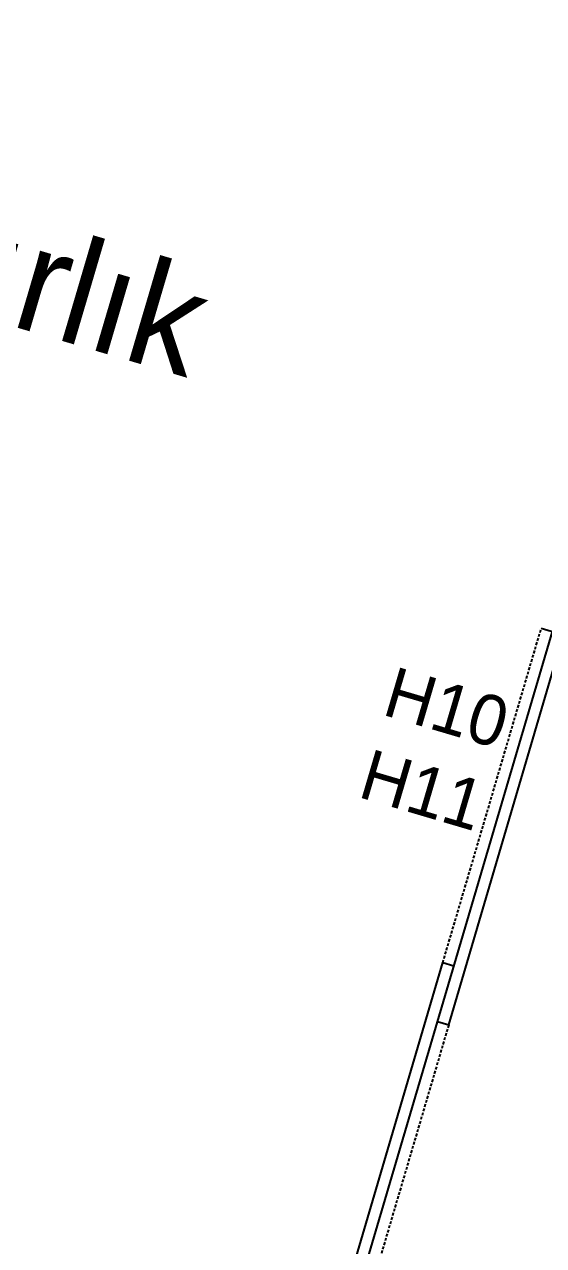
# Model space of a CAD drawing. Header units: millimetres. Extents: x 62878 to 70819, y -67946 to -61850.
# Drawn here: x 67992.6 to 68082, y -65008.1 to -64797.9 of the extents above; entities that cross this region are included whole.
import ezdxf
from ezdxf.enums import TextEntityAlignment as Align

# ---------------------------------------------------------------- set-up
doc = ezdxf.new("R2010")
doc.units = ezdxf.units.MM
doc.linetypes.add('DASHED', pattern=[0.75, 0.5, -0.25])
doc.layers.add('-Hotec Tefriş', color=7, linetype='Continuous')
doc.styles.add('TAKSİM', font='GOTHIC.TTF', dxfattribs={"height": 20})

# ---------------------------------------------------------------- blocks, each defined once
blk = doc.blocks.new('DCT.130-70')
for p, q in [((-130, 0), (0, 0)), ((-130, -70), (-130, 0)), ((0, 0), (0, -70)), ((-130, -2), (0, -2)), ((-60, -66), (-130, -66)), ((-60, -68), (-60, -66)), ((0, -68), (-130, -68)), ((-70, -70), (-70, -68)), ((0, -70), (-70, -70))]:
    blk.add_line(p, q)
at = {"linetype": 'DASHED'}
for p, q in [((-128, -4), (-2, -4)), ((-128, -66), (-128, -4)), ((-2, -4), (-2, -66)), ((-60, -66), (-2, -66)), ((-70, -70), (-130, -70))]:
    blk.add_line(p, q, dxfattribs=at)

msp = doc.modelspace()

# ---------------------------------------------------------------- block references
at = {"layer": '-Hotec Tefriş', "rotation": 253.5761452700908}
msp.add_blockref('DCT.130-70', (68112.02, -65046.37), dxfattribs=at)

# ---------------------------------------------------------------- texts
at = {"style": 'TAKSİM'}
msp.add_text('hamur hazırlık', height=18, rotation=343.5761, dxfattribs=at).set_placement((67874.31, -64815.64))
for s, p in [('H10', (68064.13, -64919.67)), ('H11', (68059.95, -64933.84))]:
    msp.add_text(s, height=8.64, rotation=343.5761, dxfattribs=at).set_placement(p, align=Align.CENTER)

doc.saveas('drawing.dxf')
